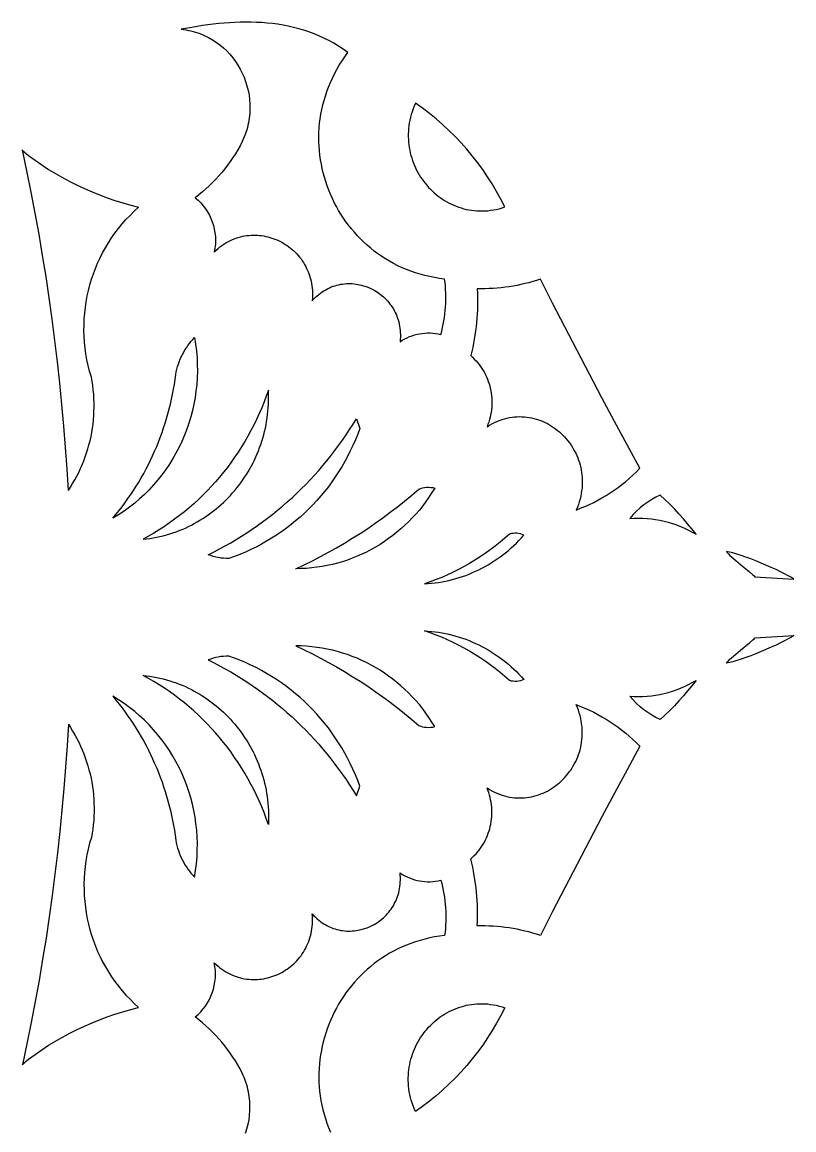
# Model space of a CAD drawing. Extents: x 3927 to 5087, y -513 to 1114.
# Drawn here: x 4728.4 to 4809.2, y 12.8 to 128.6 of the extents above; entities that cross this region are included whole.
import ezdxf

# ---------------------------------------------------------------- set-up
doc = ezdxf.new("R2010")
doc.units = 0
doc.layers.add('LAYER_1', color=18, linetype='CONTINUOUS')

msp = doc.modelspace()

# ---------------------------------------------------------------- linework, layer by layer
at = {"layer": 'LAYER_1'}
for points in [[(4772.25, 95.97), (4772.34, 96.32), (4772.43, 96.68), (4772.5, 97.03), (4772.57, 97.39), (4772.62, 97.75), (4772.67, 98.11), (4772.71, 98.48), (4772.74, 98.84), (4772.76, 99.2), (4772.77, 99.57), (4772.77, 99.93), (4772.77, 100.3), (4772.75, 100.66), (4772.73, 101.03), (4772.69, 101.39), (4772.65, 101.75), (4772.12, 101.82), (4771.6, 101.91), (4771.09, 102.01), (4770.58, 102.12), (4770.09, 102.26), (4769.6, 102.41), (4769.12, 102.57), (4768.66, 102.75), (4768.2, 102.95), (4767.75, 103.16), (4767.31, 103.38), (4766.89, 103.62), (4766.47, 103.86), (4766.06, 104.13), (4765.67, 104.4), (4765.28, 104.69), (4764.91, 104.99), (4764.54, 105.3), (4764.19, 105.62), (4763.85, 105.95), (4763.52, 106.29), (4763.2, 106.65), (4762.9, 107.01), (4762.6, 107.38), (4762.32, 107.76), (4762.05, 108.14), (4761.8, 108.54), (4761.55, 108.94), (4761.32, 109.35), (4761.1, 109.77), (4760.9, 110.19), (4760.71, 110.63), (4760.53, 111.06), (4760.36, 111.5), (4760.21, 111.95), (4760.07, 112.4), (4759.95, 112.86), (4759.84, 113.32), (4759.75, 113.78), (4759.67, 114.24), (4759.6, 114.71), (4759.55, 115.19), (4759.52, 115.66), (4759.5, 116.13), (4759.49, 116.61), (4759.5, 117.09), (4759.53, 117.57), (4759.57, 118.05), (4759.63, 118.52), (4759.7, 119), (4759.79, 119.48), (4759.9, 119.96), (4760.03, 120.43), (4760.17, 120.9), (4760.32, 121.37), (4760.5, 121.84), (4760.69, 122.3), (4760.9, 122.77), (4761.12, 123.22), (4761.37, 123.68), (4761.63, 124.12), (4761.91, 124.57), (4762.21, 125.01), (4762.53, 125.44), (4762.04, 125.79), (4761.54, 126.11), (4761.04, 126.41), (4760.53, 126.69), (4760.02, 126.95), (4759.5, 127.19), (4758.98, 127.41), (4758.45, 127.6), (4757.91, 127.78), (4757.38, 127.94), (4756.84, 128.08), (4756.29, 128.2), (4755.74, 128.31), (4755.19, 128.4), (4754.64, 128.47), (4754.08, 128.53), (4753.52, 128.57), (4752.96, 128.6), (4752.4, 128.62), (4751.83, 128.62), (4751.27, 128.61), (4750.7, 128.59), (4750.14, 128.56), (4749.57, 128.52), (4749.01, 128.47), (4748.44, 128.41), (4747.88, 128.34), (4747.32, 128.26), (4746.2, 128.08), (4745.08, 127.88), (4745.34, 127.85), (4745.59, 127.81), (4745.84, 127.76), (4746.09, 127.71), (4746.34, 127.65), (4746.57, 127.58), (4746.81, 127.5), (4747.04, 127.42), (4747.27, 127.33), (4747.5, 127.24), (4747.72, 127.13), (4747.93, 127.02), (4748.35, 126.79), (4748.75, 126.52), (4749.14, 126.24), (4749.5, 125.94), (4749.85, 125.61), (4750.17, 125.26), (4750.48, 124.9), (4750.76, 124.52), (4751.02, 124.13), (4751.26, 123.72), (4751.47, 123.29), (4751.66, 122.86), (4751.83, 122.41), (4751.97, 121.95), (4752.09, 121.49), (4752.18, 121.02), (4752.24, 120.54), (4752.27, 120.05), (4752.28, 119.56), (4752.26, 119.07), (4752.2, 118.58), (4752.17, 118.33), (4752.12, 118.09), (4752.07, 117.84), (4752.01, 117.59), (4751.94, 117.35), (4751.86, 117.1), (4751.78, 116.86), (4751.68, 116.62), (4751.58, 116.37), (4751.47, 116.13), (4751.25, 115.7), (4751.01, 115.28), (4750.76, 114.86), (4750.49, 114.46), (4750.22, 114.06), (4749.94, 113.67), (4749.64, 113.29), (4749.34, 112.91), (4749.02, 112.55), (4748.7, 112.19), (4748.36, 111.85), (4748.02, 111.51), (4747.67, 111.19), (4747.3, 110.87), (4746.93, 110.57), (4746.55, 110.27), (4746.85, 110.01), (4747.13, 109.73), (4747.39, 109.43), (4747.63, 109.12), (4747.84, 108.79), (4748.03, 108.45), (4748.2, 108.09), (4748.34, 107.73), (4748.46, 107.36), (4748.55, 106.98), (4748.62, 106.59), (4748.66, 106.2), (4748.67, 105.8), (4748.66, 105.4), (4748.62, 105), (4748.55, 104.6), (4748.75, 104.78), (4748.94, 104.96), (4749.14, 105.12), (4749.34, 105.27), (4749.55, 105.41), (4749.76, 105.54), (4749.97, 105.66), (4750.18, 105.77), (4750.4, 105.87), (4750.62, 105.96), (4750.83, 106.04), (4751.05, 106.11), (4751.28, 106.17), (4751.5, 106.23), (4751.72, 106.27), (4751.94, 106.3), (4752.17, 106.33), (4752.39, 106.35), (4752.62, 106.35), (4752.84, 106.35), (4753.06, 106.34), (4753.28, 106.33), (4753.5, 106.3), (4753.72, 106.27), (4753.94, 106.22), (4754.16, 106.17), (4754.37, 106.12), (4754.58, 106.05), (4754.79, 105.98), (4755, 105.9), (4755.2, 105.81), (4755.4, 105.71), (4755.6, 105.61), (4755.79, 105.5), (4755.98, 105.38), (4756.17, 105.26), (4756.35, 105.13), (4756.53, 104.99), (4756.7, 104.85), (4756.87, 104.7), (4757.03, 104.55), (4757.18, 104.38), (4757.33, 104.22), (4757.48, 104.04), (4757.62, 103.86), (4757.75, 103.68), (4757.88, 103.49), (4758, 103.29), (4758.11, 103.09), (4758.21, 102.88), (4758.31, 102.67), (4758.4, 102.45), (4758.48, 102.23), (4758.55, 102), (4758.62, 101.77), (4758.68, 101.54), (4758.72, 101.3), (4758.76, 101.05), (4758.79, 100.8), (4758.81, 100.55), (4758.82, 100.29), (4758.82, 100.03), (4758.81, 99.77), (4758.79, 99.5), (4758.96, 99.68), (4759.13, 99.85), (4759.3, 100), (4759.47, 100.15), (4759.65, 100.29), (4759.83, 100.42), (4760.02, 100.54), (4760.21, 100.65), (4760.4, 100.75), (4760.59, 100.84), (4760.78, 100.93), (4760.98, 101), (4761.18, 101.06), (4761.37, 101.12), (4761.57, 101.17), (4761.77, 101.21), (4761.97, 101.24), (4762.18, 101.26), (4762.38, 101.28), (4762.58, 101.29), (4762.78, 101.29), (4762.98, 101.28), (4763.18, 101.26), (4763.38, 101.24), (4763.58, 101.2), (4763.77, 101.16), (4764.16, 101.06), (4764.54, 100.94), (4764.91, 100.78), (4765.26, 100.6), (4765.61, 100.39), (4765.93, 100.15), (4766.24, 99.9), (4766.39, 99.76), (4766.54, 99.61), (4766.67, 99.47), (4766.81, 99.31), (4766.93, 99.15), (4767.05, 98.98), (4767.17, 98.81), (4767.28, 98.64), (4767.38, 98.46), (4767.48, 98.27), (4767.57, 98.08), (4767.65, 97.88), (4767.72, 97.68), (4767.79, 97.48), (4767.85, 97.27), (4767.9, 97.06), (4767.94, 96.84), (4767.97, 96.62), (4768, 96.39), (4768.01, 96.16), (4768.02, 95.93), (4768.02, 95.69), (4768.01, 95.45), (4767.98, 95.21), (4768.22, 95.36), (4768.47, 95.5), (4768.72, 95.62), (4768.98, 95.74), (4769.24, 95.83), (4769.5, 95.92), (4769.77, 95.99), (4770.04, 96.04), (4770.31, 96.08), (4770.59, 96.11), (4770.87, 96.12), (4771.15, 96.12), (4771.42, 96.11), (4771.7, 96.07), (4771.98, 96.03)], [(4778.95, 109.3), (4778.53, 110.11), (4778.09, 110.91), (4777.63, 111.7), (4777.14, 112.46), (4776.63, 113.21), (4776.09, 113.94), (4775.54, 114.65), (4774.96, 115.35), (4774.36, 116.02), (4773.74, 116.68), (4773.09, 117.31), (4772.43, 117.92), (4771.75, 118.51), (4771.05, 119.08), (4770.33, 119.62), (4769.59, 120.15), (4769.46, 119.85), (4769.35, 119.56), (4769.24, 119.26), (4769.15, 118.97), (4769.07, 118.67), (4769.01, 118.38), (4768.95, 118.08), (4768.91, 117.79), (4768.87, 117.5), (4768.85, 117.21), (4768.84, 116.92), (4768.84, 116.63), (4768.85, 116.35), (4768.87, 116.06), (4768.9, 115.78), (4768.94, 115.5), (4768.99, 115.23), (4769.05, 114.95), (4769.12, 114.68), (4769.2, 114.42), (4769.29, 114.15), (4769.38, 113.89), (4769.49, 113.64), (4769.6, 113.39), (4769.72, 113.14), (4769.85, 112.9), (4769.99, 112.66), (4770.13, 112.43), (4770.29, 112.2), (4770.45, 111.98), (4770.62, 111.77), (4770.79, 111.56), (4770.97, 111.35), (4771.16, 111.16), (4771.35, 110.97), (4771.55, 110.78), (4771.76, 110.61), (4771.97, 110.44), (4772.19, 110.28), (4772.41, 110.12), (4772.64, 109.98), (4772.88, 109.84), (4773.12, 109.71), (4773.36, 109.59), (4773.61, 109.48), (4773.86, 109.37), (4774.12, 109.28), (4774.38, 109.19), (4774.64, 109.12), (4774.91, 109.05), (4775.18, 109), (4775.46, 108.96), (4775.74, 108.92), (4776.02, 108.9), (4776.3, 108.88), (4776.59, 108.88), (4776.88, 108.89), (4777.17, 108.91), (4777.46, 108.95), (4777.75, 108.99), (4778.05, 109.05), (4778.35, 109.12), (4778.65, 109.2)], [(4786.41, 77.61), (4786.87, 77.79), (4787.33, 77.98), (4787.79, 78.19), (4788.24, 78.41), (4788.68, 78.64), (4789.11, 78.88), (4789.54, 79.14), (4789.97, 79.41), (4790.38, 79.69), (4790.79, 79.98), (4791.19, 80.28), (4791.59, 80.6), (4791.97, 80.92), (4792.35, 81.26), (4792.72, 81.61), (4793.08, 81.97), (4791.74, 84.42), (4790.42, 86.88), (4789.1, 89.34), (4787.79, 91.81), (4786.5, 94.29), (4785.21, 96.77), (4783.93, 99.25), (4782.66, 101.74), (4782.26, 101.61), (4781.86, 101.5), (4781.45, 101.38), (4781.04, 101.28), (4780.63, 101.19), (4780.22, 101.1), (4779.81, 101.03), (4779.4, 100.96), (4778.98, 100.9), (4778.57, 100.85), (4778.15, 100.81), (4777.73, 100.78), (4777.32, 100.76), (4776.9, 100.74), (4776.48, 100.74), (4776.06, 100.74), (4776.08, 100.3), (4776.09, 99.86), (4776.09, 99.42), (4776.09, 98.98), (4776.08, 98.54), (4776.05, 98.1), (4776.02, 97.66), (4775.99, 97.22), (4775.94, 96.78), (4775.88, 96.34), (4775.82, 95.9), (4775.75, 95.47), (4775.67, 95.04), (4775.58, 94.6), (4775.48, 94.17), (4775.38, 93.75), (4775.57, 93.58), (4775.75, 93.4), (4775.93, 93.21), (4776.1, 93.02), (4776.26, 92.82), (4776.41, 92.62), (4776.55, 92.41), (4776.68, 92.2), (4776.81, 91.98), (4776.92, 91.75), (4777.03, 91.53), (4777.13, 91.29), (4777.21, 91.06), (4777.29, 90.82), (4777.36, 90.58), (4777.42, 90.34), (4777.48, 90.09), (4777.52, 89.84), (4777.55, 89.59), (4777.57, 89.34), (4777.59, 89.09), (4777.59, 88.83), (4777.59, 88.58), (4777.57, 88.32), (4777.54, 88.07), (4777.51, 87.82), (4777.46, 87.56), (4777.41, 87.31), (4777.34, 87.06), (4777.26, 86.81), (4777.18, 86.57), (4777.08, 86.32), (4777.34, 86.48), (4777.6, 86.63), (4777.86, 86.76), (4778.12, 86.88), (4778.38, 86.98), (4778.65, 87.08), (4778.91, 87.16), (4779.17, 87.22), (4779.44, 87.28), (4779.7, 87.32), (4779.96, 87.35), (4780.22, 87.37), (4780.48, 87.38), (4780.74, 87.37), (4780.99, 87.36), (4781.25, 87.33), (4781.5, 87.29), (4781.75, 87.25), (4781.99, 87.19), (4782.24, 87.12), (4782.48, 87.04), (4782.71, 86.96), (4782.94, 86.86), (4783.17, 86.75), (4783.4, 86.64), (4783.62, 86.52), (4783.83, 86.39), (4784.05, 86.25), (4784.25, 86.1), (4784.45, 85.94), (4784.65, 85.78), (4784.84, 85.61), (4785.02, 85.43), (4785.2, 85.25), (4785.37, 85.06), (4785.53, 84.86), (4785.69, 84.66), (4785.84, 84.45), (4785.98, 84.23), (4786.11, 84.01), (4786.24, 83.78), (4786.36, 83.55), (4786.47, 83.32), (4786.57, 83.08), (4786.66, 82.83), (4786.74, 82.58), (4786.82, 82.33), (4786.88, 82.07), (4786.93, 81.81), (4786.98, 81.54), (4787.01, 81.28), (4787.03, 81), (4787.05, 80.73), (4787.05, 80.46), (4787.04, 80.18), (4787.02, 79.9), (4786.98, 79.62), (4786.94, 79.33), (4786.88, 79.05), (4786.81, 78.76), (4786.73, 78.47), (4786.64, 78.19), (4786.53, 77.9)], [(4737.93, 76.75), (4738.26, 77.15), (4738.59, 77.55), (4738.91, 77.96), (4739.22, 78.38), (4739.52, 78.8), (4739.82, 79.23), (4740.1, 79.66), (4740.38, 80.1), (4740.65, 80.54), (4740.91, 80.99), (4741.17, 81.44), (4741.41, 81.9), (4741.65, 82.36), (4741.88, 82.82), (4742.1, 83.29), (4742.31, 83.76), (4742.52, 84.24), (4742.71, 84.72), (4742.9, 85.21), (4743.08, 85.7), (4743.25, 86.19), (4743.41, 86.68), (4743.56, 87.18), (4743.7, 87.68), (4743.84, 88.19), (4743.96, 88.69), (4744.08, 89.2), (4744.18, 89.72), (4744.28, 90.23), (4744.37, 90.75), (4744.45, 91.27), (4744.52, 91.79), (4744.57, 92.06), (4744.64, 92.33), (4744.71, 92.6), (4744.79, 92.86), (4744.89, 93.12), (4744.99, 93.37), (4745.1, 93.62), (4745.22, 93.87), (4745.35, 94.11), (4745.48, 94.35), (4745.63, 94.58), (4745.78, 94.81), (4745.94, 95.03), (4746.11, 95.24), (4746.29, 95.45), (4746.48, 95.65), (4746.59, 94.94), (4746.68, 94.24), (4746.74, 93.53), (4746.77, 92.83), (4746.78, 92.13), (4746.76, 91.43), (4746.71, 90.74), (4746.63, 90.05), (4746.54, 89.37), (4746.41, 88.69), (4746.26, 88.02), (4746.09, 87.36), (4745.89, 86.7), (4745.67, 86.05), (4745.42, 85.42), (4745.15, 84.79), (4744.86, 84.18), (4744.54, 83.57), (4744.21, 82.98), (4743.85, 82.4), (4743.47, 81.84), (4743.06, 81.29), (4742.64, 80.75), (4742.2, 80.24), (4741.73, 79.73), (4741.25, 79.25), (4740.74, 78.78), (4740.22, 78.34), (4739.67, 77.91), (4739.11, 77.5), (4738.53, 77.11)], [(4741.09, 74.55), (4741.45, 74.59), (4741.81, 74.64), (4742.16, 74.7), (4742.51, 74.77), (4742.86, 74.84), (4743.21, 74.92), (4743.55, 75.02), (4743.89, 75.12), (4744.22, 75.22), (4744.55, 75.34), (4744.88, 75.46), (4745.2, 75.59), (4745.52, 75.73), (4745.84, 75.88), (4746.15, 76.03), (4746.45, 76.19), (4746.76, 76.36), (4747.05, 76.54), (4747.35, 76.72), (4747.64, 76.91), (4747.92, 77.1), (4748.2, 77.3), (4748.47, 77.51), (4748.74, 77.72), (4749, 77.95), (4749.26, 78.17), (4749.51, 78.4), (4749.76, 78.64), (4750, 78.89), (4750.24, 79.14), (4750.47, 79.39), (4750.69, 79.65), (4750.91, 79.92), (4751.12, 80.19), (4751.33, 80.47), (4751.53, 80.75), (4751.72, 81.03), (4751.91, 81.32), (4752.09, 81.62), (4752.27, 81.92), (4752.43, 82.22), (4752.6, 82.53), (4752.75, 82.84), (4752.9, 83.16), (4753.04, 83.48), (4753.17, 83.8), (4753.29, 84.13), (4753.41, 84.46), (4753.52, 84.8), (4753.62, 85.14), (4753.72, 85.48), (4753.81, 85.82), (4753.89, 86.17), (4753.96, 86.52), (4754.02, 86.87), (4754.08, 87.23), (4754.12, 87.59), (4754.16, 87.95), (4754.19, 88.31), (4754.21, 88.67), (4754.23, 89.04), (4754.23, 89.41), (4754.23, 89.78), (4754.21, 90.15), (4753.99, 89.53), (4753.76, 88.91), (4753.51, 88.29), (4753.25, 87.69), (4752.97, 87.09), (4752.68, 86.5), (4752.38, 85.91), (4752.07, 85.34), (4751.74, 84.77), (4751.4, 84.21), (4751.05, 83.67), (4750.68, 83.13), (4750.31, 82.6), (4749.92, 82.07), (4749.52, 81.56), (4749.11, 81.06), (4748.68, 80.57), (4748.25, 80.09), (4747.8, 79.62), (4747.35, 79.16), (4746.88, 78.71), (4746.4, 78.27), (4745.91, 77.84), (4745.42, 77.43), (4744.91, 77.03), (4744.39, 76.64), (4743.86, 76.26), (4743.33, 75.89), (4742.78, 75.54), (4742.22, 75.19), (4741.66, 74.87)], [(4750.06, 72.53), (4749.78, 72.54), (4749.51, 72.56), (4749.24, 72.59), (4748.97, 72.64), (4748.7, 72.69), (4748.44, 72.76), (4748.18, 72.84), (4747.92, 72.93), (4748.52, 73.23), (4749.11, 73.54), (4749.69, 73.86), (4750.27, 74.18), (4750.84, 74.52), (4751.41, 74.87), (4751.97, 75.23), (4752.52, 75.6), (4753.06, 75.98), (4753.6, 76.37), (4754.13, 76.76), (4754.66, 77.17), (4755.17, 77.59), (4755.68, 78.01), (4756.18, 78.45), (4756.68, 78.9), (4757.16, 79.35), (4757.64, 79.81), (4758.11, 80.28), (4758.57, 80.76), (4759.03, 81.25), (4759.47, 81.75), (4759.91, 82.25), (4760.33, 82.77), (4760.75, 83.29), (4761.16, 83.82), (4761.56, 84.36), (4761.96, 84.9), (4762.34, 85.46), (4762.71, 86.02), (4763.08, 86.58), (4763.43, 87.16), (4763.78, 86.13), (4763.55, 85.53), (4763.31, 84.94), (4763.06, 84.36), (4762.78, 83.79), (4762.5, 83.22), (4762.2, 82.67), (4761.88, 82.12), (4761.55, 81.59), (4761.21, 81.07), (4760.85, 80.55), (4760.48, 80.05), (4760.09, 79.56), (4759.7, 79.08), (4759.29, 78.62), (4758.86, 78.16), (4758.43, 77.72), (4757.98, 77.29), (4757.53, 76.87), (4757.06, 76.47), (4756.58, 76.08), (4756.09, 75.7), (4755.59, 75.34), (4755.07, 74.99), (4754.55, 74.66), (4754.02, 74.34), (4753.48, 74.03), (4752.93, 73.74), (4752.37, 73.47), (4751.81, 73.21), (4751.23, 72.97), (4750.65, 72.74)], [(4757.08, 71.47), (4757.95, 71.87), (4758.81, 72.3), (4759.66, 72.74), (4760.51, 73.19), (4761.34, 73.66), (4762.17, 74.15), (4762.99, 74.65), (4763.8, 75.16), (4764.6, 75.69), (4765.39, 76.24), (4766.17, 76.79), (4766.94, 77.37), (4767.71, 77.95), (4768.46, 78.55), (4769.2, 79.17), (4769.94, 79.8), (4770.14, 79.87), (4770.34, 79.92), (4770.55, 79.96), (4770.76, 79.99), (4770.97, 79.99), (4771.19, 79.98), (4771.4, 79.96), (4771.61, 79.91), (4771.31, 79.43), (4771, 78.96), (4770.68, 78.5), (4770.35, 78.05), (4770, 77.61), (4769.64, 77.19), (4769.26, 76.78), (4768.88, 76.39), (4768.48, 76.01), (4768.08, 75.64), (4767.66, 75.29), (4767.23, 74.95), (4766.79, 74.62), (4766.34, 74.31), (4765.89, 74.01), (4765.42, 73.73), (4764.95, 73.47), (4764.47, 73.22), (4763.98, 72.98), (4763.48, 72.77), (4762.98, 72.56), (4762.47, 72.38), (4761.95, 72.21), (4761.43, 72.06), (4760.9, 71.92), (4760.37, 71.8), (4759.83, 71.7), (4759.29, 71.62), (4758.74, 71.55), (4758.19, 71.51), (4757.64, 71.48)], [(4798.95, 75.08), (4798.52, 75.63), (4798.07, 76.17), (4797.62, 76.7), (4797.15, 77.21), (4796.68, 77.72), (4796.19, 78.22), (4795.7, 78.7), (4795.19, 79.17), (4794.75, 78.96), (4794.31, 78.71), (4793.89, 78.44), (4793.49, 78.15), (4793.1, 77.83), (4792.73, 77.49), (4792.37, 77.13), (4792.03, 76.74), (4792.48, 76.77), (4792.93, 76.77), (4793.38, 76.76), (4793.83, 76.74), (4794.28, 76.69), (4794.72, 76.63), (4795.16, 76.55), (4795.6, 76.46), (4796.04, 76.34), (4796.47, 76.21), (4796.9, 76.06), (4797.32, 75.9), (4797.73, 75.72), (4798.15, 75.52), (4798.55, 75.31)], [(4770.53, 69.89), (4770.9, 69.91), (4771.27, 69.95), (4771.64, 69.99), (4772.01, 70.04), (4772.38, 70.1), (4772.74, 70.17), (4773.1, 70.25), (4773.46, 70.34), (4773.82, 70.44), (4774.17, 70.55), (4774.52, 70.66), (4774.87, 70.78), (4775.21, 70.92), (4775.55, 71.06), (4775.89, 71.21), (4776.23, 71.37), (4776.55, 71.53), (4776.88, 71.71), (4777.2, 71.89), (4777.52, 72.08), (4777.83, 72.28), (4778.14, 72.49), (4778.44, 72.7), (4778.74, 72.92), (4779.03, 73.15), (4779.32, 73.39), (4779.6, 73.64), (4779.88, 73.89), (4780.15, 74.15), (4780.42, 74.42), (4780.68, 74.7), (4780.93, 74.98), (4780.75, 75.05), (4780.57, 75.11), (4780.39, 75.15), (4780.2, 75.18), (4780.01, 75.18), (4779.82, 75.17), (4779.63, 75.15), (4779.44, 75.1), (4778.95, 74.67), (4778.45, 74.25), (4777.94, 73.84), (4777.42, 73.45), (4776.89, 73.07), (4776.35, 72.71), (4775.8, 72.36), (4775.25, 72.02), (4774.68, 71.7), (4774.11, 71.4), (4773.53, 71.11), (4772.95, 70.83), (4772.35, 70.57), (4771.75, 70.33), (4771.14, 70.1)], [(4809.18, 70.39), (4808.93, 70.55), (4808.6, 70.74), (4808.22, 70.94), (4807.79, 71.15), (4807.32, 71.38), (4806.81, 71.61), (4805.75, 72.06), (4805.21, 72.28), (4804.68, 72.49), (4804.16, 72.69), (4803.67, 72.86), (4803.21, 73.01), (4802.8, 73.13), (4802.44, 73.22), (4802.14, 73.28), (4802.22, 73.17), (4802.34, 73.03), (4802.49, 72.87), (4802.67, 72.7), (4803.11, 72.33), (4803.59, 71.93), (4804.53, 71.16), (4804.89, 70.85), (4805.02, 70.72), (4805.11, 70.62)], [(4770.53, 64.98), (4770.9, 64.96), (4771.27, 64.92), (4771.64, 64.88), (4772.01, 64.83), (4772.38, 64.77), (4772.74, 64.7), (4773.1, 64.62), (4773.46, 64.53), (4773.82, 64.43), (4774.17, 64.33), (4774.52, 64.21), (4774.87, 64.09), (4775.21, 63.95), (4775.55, 63.81), (4775.89, 63.66), (4776.23, 63.51), (4776.55, 63.34), (4776.88, 63.16), (4777.2, 62.98), (4777.52, 62.79), (4777.83, 62.59), (4778.14, 62.38), (4778.44, 62.17), (4778.74, 61.95), (4779.03, 61.72), (4779.32, 61.48), (4779.6, 61.23), (4779.88, 60.98), (4780.15, 60.72), (4780.42, 60.45), (4780.68, 60.18), (4780.93, 59.89), (4780.75, 59.82), (4780.57, 59.76), (4780.39, 59.72), (4780.2, 59.69), (4780.01, 59.69), (4779.82, 59.7), (4779.63, 59.72), (4779.44, 59.77), (4778.95, 60.2), (4778.45, 60.62), (4777.94, 61.03), (4777.42, 61.42), (4776.89, 61.8), (4776.35, 62.16), (4775.8, 62.51), (4775.25, 62.85), (4774.68, 63.17), (4774.11, 63.47), (4773.53, 63.76), (4772.95, 64.04), (4772.35, 64.3), (4771.75, 64.54), (4771.14, 64.77)], [(4809.18, 64.48), (4808.93, 64.32), (4808.6, 64.13), (4808.22, 63.93), (4807.79, 63.72), (4807.32, 63.49), (4806.81, 63.26), (4805.75, 62.81), (4805.21, 62.59), (4804.68, 62.38), (4804.16, 62.19), (4803.67, 62.01), (4803.21, 61.86), (4802.8, 61.74), (4802.44, 61.65), (4802.14, 61.59), (4802.22, 61.71), (4802.34, 61.84), (4802.49, 62), (4802.67, 62.17), (4803.11, 62.55), (4803.59, 62.95), (4804.53, 63.71), (4804.89, 64.02), (4805.02, 64.15), (4805.11, 64.25)], [(4757.08, 63.41), (4757.95, 63), (4758.81, 62.57), (4759.66, 62.13), (4760.51, 61.68), (4761.34, 61.21), (4762.17, 60.72), (4762.99, 60.22), (4763.8, 59.71), (4764.6, 59.18), (4765.39, 58.64), (4766.17, 58.08), (4766.94, 57.51), (4767.71, 56.92), (4768.46, 56.32), (4769.2, 55.7), (4769.94, 55.07), (4770.14, 55), (4770.34, 54.95), (4770.55, 54.91), (4770.76, 54.89), (4770.97, 54.88), (4771.19, 54.89), (4771.4, 54.92), (4771.61, 54.96), (4771.31, 55.44), (4771, 55.92), (4770.68, 56.38), (4770.35, 56.82), (4770, 57.26), (4769.64, 57.68), (4769.26, 58.09), (4768.88, 58.48), (4768.48, 58.86), (4768.08, 59.23), (4767.66, 59.59), (4767.23, 59.93), (4766.79, 60.25), (4766.34, 60.56), (4765.89, 60.86), (4765.42, 61.14), (4764.95, 61.4), (4764.47, 61.65), (4763.98, 61.89), (4763.48, 62.11), (4762.98, 62.31), (4762.47, 62.49), (4761.95, 62.66), (4761.43, 62.81), (4760.9, 62.95), (4760.37, 63.07), (4759.83, 63.17), (4759.29, 63.25), (4758.74, 63.32), (4758.19, 63.37), (4757.64, 63.4)], [(4750.06, 62.34), (4749.78, 62.33), (4749.51, 62.31), (4749.24, 62.28), (4748.97, 62.24), (4748.7, 62.18), (4748.44, 62.11), (4748.18, 62.03), (4747.92, 61.94), (4748.52, 61.64), (4749.11, 61.33), (4749.69, 61.02), (4750.27, 60.69), (4750.84, 60.35), (4751.41, 60), (4751.97, 59.64), (4752.52, 59.27), (4753.06, 58.89), (4753.6, 58.51), (4754.13, 58.11), (4754.66, 57.7), (4755.17, 57.28), (4755.68, 56.86), (4756.18, 56.42), (4756.68, 55.98), (4757.16, 55.52), (4757.64, 55.06), (4758.11, 54.59), (4758.57, 54.11), (4759.03, 53.62), (4759.47, 53.12), (4759.91, 52.62), (4760.33, 52.1), (4760.75, 51.58), (4761.16, 51.05), (4761.56, 50.51), (4761.96, 49.97), (4762.34, 49.42), (4762.71, 48.86), (4763.08, 48.29), (4763.43, 47.71), (4763.78, 48.74), (4763.55, 49.34), (4763.31, 49.93), (4763.06, 50.51), (4762.78, 51.09), (4762.5, 51.65), (4762.2, 52.2), (4761.88, 52.75), (4761.55, 53.28), (4761.21, 53.8), (4760.85, 54.32), (4760.48, 54.82), (4760.09, 55.31), (4759.7, 55.79), (4759.29, 56.25), (4758.86, 56.71), (4758.43, 57.15), (4757.98, 57.58), (4757.53, 58), (4757.06, 58.4), (4756.58, 58.79), (4756.09, 59.17), (4755.59, 59.53), (4755.07, 59.88), (4754.55, 60.21), (4754.02, 60.53), (4753.48, 60.84), (4752.93, 61.13), (4752.37, 61.4), (4751.81, 61.66), (4751.23, 61.9), (4750.65, 62.13)], [(4741.09, 60.32), (4741.45, 60.28), (4741.81, 60.23), (4742.16, 60.17), (4742.51, 60.11), (4742.86, 60.03), (4743.21, 59.95), (4743.55, 59.86), (4743.89, 59.76), (4744.22, 59.65), (4744.55, 59.53), (4744.88, 59.41), (4745.2, 59.28), (4745.52, 59.14), (4745.84, 58.99), (4746.15, 58.84), (4746.45, 58.68), (4746.76, 58.51), (4747.05, 58.34), (4747.35, 58.15), (4747.64, 57.97), (4747.92, 57.77), (4748.2, 57.57), (4748.47, 57.36), (4748.74, 57.15), (4749, 56.93), (4749.26, 56.7), (4749.51, 56.47), (4749.76, 56.23), (4750, 55.98), (4750.24, 55.73), (4750.47, 55.48), (4750.69, 55.22), (4750.91, 54.95), (4751.12, 54.68), (4751.33, 54.41), (4751.53, 54.12), (4751.72, 53.84), (4751.91, 53.55), (4752.09, 53.25), (4752.27, 52.95), (4752.43, 52.65), (4752.6, 52.34), (4752.75, 52.03), (4752.9, 51.71), (4753.04, 51.39), (4753.17, 51.07), (4753.29, 50.74), (4753.41, 50.41), (4753.52, 50.07), (4753.62, 49.74), (4753.72, 49.39), (4753.81, 49.05), (4753.89, 48.7), (4753.96, 48.35), (4754.02, 48), (4754.08, 47.64), (4754.12, 47.29), (4754.16, 46.92), (4754.19, 46.56), (4754.21, 46.2), (4754.23, 45.83), (4754.23, 45.46), (4754.23, 45.09), (4754.21, 44.72), (4753.99, 45.35), (4753.76, 45.97), (4753.51, 46.58), (4753.25, 47.19), (4752.97, 47.78), (4752.68, 48.38), (4752.38, 48.96), (4752.07, 49.53), (4751.74, 50.1), (4751.4, 50.66), (4751.05, 51.21), (4750.68, 51.75), (4750.31, 52.28), (4749.92, 52.8), (4749.52, 53.31), (4749.11, 53.81), (4748.68, 54.3), (4748.25, 54.78), (4747.8, 55.25), (4747.35, 55.71), (4746.88, 56.16), (4746.4, 56.6), (4745.91, 57.03), (4745.42, 57.44), (4744.91, 57.84), (4744.39, 58.24), (4743.86, 58.62), (4743.33, 58.98), (4742.78, 59.34), (4742.22, 59.68), (4741.66, 60.01)], [(4798.95, 59.79), (4798.52, 59.24), (4798.07, 58.7), (4797.62, 58.18), (4797.15, 57.66), (4796.68, 57.15), (4796.19, 56.66), (4795.7, 56.17), (4795.19, 55.7), (4794.75, 55.92), (4794.31, 56.16), (4793.89, 56.43), (4793.49, 56.72), (4793.1, 57.04), (4792.73, 57.38), (4792.37, 57.75), (4792.03, 58.13), (4792.48, 58.11), (4792.93, 58.1), (4793.38, 58.11), (4793.83, 58.13), (4794.28, 58.18), (4794.72, 58.24), (4795.16, 58.32), (4795.6, 58.42), (4796.04, 58.53), (4796.47, 58.66), (4796.9, 58.81), (4797.32, 58.97), (4797.73, 59.15), (4798.15, 59.35), (4798.55, 59.56)], [(4737.93, 58.13), (4738.26, 57.73), (4738.59, 57.32), (4738.91, 56.91), (4739.22, 56.49), (4739.52, 56.07), (4739.82, 55.64), (4740.1, 55.21), (4740.38, 54.77), (4740.65, 54.33), (4740.91, 53.88), (4741.17, 53.43), (4741.41, 52.98), (4741.65, 52.51), (4741.88, 52.05), (4742.1, 51.58), (4742.31, 51.11), (4742.52, 50.63), (4742.71, 50.15), (4742.9, 49.66), (4743.08, 49.18), (4743.25, 48.68), (4743.41, 48.19), (4743.56, 47.69), (4743.7, 47.19), (4743.84, 46.68), (4743.96, 46.18), (4744.08, 45.67), (4744.18, 45.16), (4744.28, 44.64), (4744.37, 44.12), (4744.45, 43.6), (4744.52, 43.08), (4744.57, 42.81), (4744.64, 42.54), (4744.71, 42.27), (4744.79, 42.01), (4744.89, 41.75), (4744.99, 41.5), (4745.1, 41.25), (4745.22, 41), (4745.35, 40.76), (4745.48, 40.52), (4745.63, 40.29), (4745.78, 40.07), (4745.94, 39.85), (4746.11, 39.63), (4746.29, 39.42), (4746.48, 39.22), (4746.59, 39.93), (4746.68, 40.63), (4746.74, 41.34), (4746.77, 42.04), (4746.78, 42.74), (4746.76, 43.44), (4746.71, 44.13), (4746.63, 44.82), (4746.54, 45.5), (4746.41, 46.18), (4746.26, 46.85), (4746.09, 47.52), (4745.89, 48.17), (4745.67, 48.82), (4745.42, 49.45), (4745.15, 50.08), (4744.86, 50.7), (4744.54, 51.3), (4744.21, 51.89), (4743.85, 52.47), (4743.47, 53.03), (4743.06, 53.58), (4742.64, 54.12), (4742.2, 54.64), (4741.73, 55.14), (4741.25, 55.62), (4740.74, 56.09), (4740.22, 56.54), (4739.67, 56.96), (4739.11, 57.37), (4738.53, 57.76)], [(4786.41, 57.26), (4786.87, 57.08), (4787.33, 56.89), (4787.79, 56.68), (4788.24, 56.46), (4788.68, 56.23), (4789.11, 55.99), (4789.54, 55.73), (4789.97, 55.47), (4790.38, 55.19), (4790.79, 54.89), (4791.19, 54.59), (4791.59, 54.28), (4791.97, 53.95), (4792.35, 53.61), (4792.72, 53.26), (4793.08, 52.91), (4791.74, 50.45), (4790.42, 47.99), (4789.1, 45.53), (4787.79, 43.06), (4786.5, 40.59), (4785.21, 38.11), (4783.93, 35.62), (4782.66, 33.13), (4782.26, 33.26), (4781.86, 33.38), (4781.45, 33.49), (4781.04, 33.59), (4780.63, 33.68), (4780.22, 33.77), (4779.81, 33.84), (4779.4, 33.91), (4778.98, 33.97), (4778.57, 34.02), (4778.15, 34.06), (4777.73, 34.09), (4777.32, 34.11), (4776.9, 34.13), (4776.48, 34.13), (4776.06, 34.13), (4776.08, 34.57), (4776.09, 35.01), (4776.09, 35.45), (4776.09, 35.89), (4776.08, 36.34), (4776.05, 36.78), (4776.02, 37.22), (4775.99, 37.66), (4775.94, 38.09), (4775.88, 38.53), (4775.82, 38.97), (4775.75, 39.4), (4775.67, 39.84), (4775.58, 40.27), (4775.48, 40.7), (4775.38, 41.13), (4775.57, 41.3), (4775.75, 41.48), (4775.93, 41.66), (4776.1, 41.85), (4776.26, 42.05), (4776.41, 42.25), (4776.55, 42.46), (4776.68, 42.68), (4776.81, 42.89), (4776.92, 43.12), (4777.03, 43.35), (4777.13, 43.58), (4777.21, 43.81), (4777.29, 44.05), (4777.36, 44.29), (4777.42, 44.54), (4777.48, 44.78), (4777.52, 45.03), (4777.55, 45.28), (4777.57, 45.53), (4777.59, 45.79), (4777.59, 46.04), (4777.59, 46.29), (4777.57, 46.55), (4777.54, 46.8), (4777.51, 47.06), (4777.46, 47.31), (4777.41, 47.56), (4777.34, 47.81), (4777.26, 48.06), (4777.18, 48.31), (4777.08, 48.55), (4777.34, 48.39), (4777.6, 48.24), (4777.86, 48.11), (4778.12, 47.99), (4778.38, 47.89), (4778.65, 47.79), (4778.91, 47.72), (4779.17, 47.65), (4779.44, 47.59), (4779.7, 47.55), (4779.96, 47.52), (4780.22, 47.5), (4780.48, 47.5), (4780.74, 47.5), (4780.99, 47.52), (4781.25, 47.54), (4781.5, 47.58), (4781.75, 47.63), (4781.99, 47.68), (4782.24, 47.75), (4782.48, 47.83), (4782.71, 47.92), (4782.94, 48.01), (4783.17, 48.12), (4783.4, 48.23), (4783.62, 48.35), (4783.83, 48.49), (4784.05, 48.63), (4784.25, 48.77), (4784.45, 48.93), (4784.65, 49.09), (4784.84, 49.26), (4785.02, 49.44), (4785.2, 49.62), (4785.37, 49.81), (4785.53, 50.01), (4785.69, 50.22), (4785.84, 50.42), (4785.98, 50.64), (4786.11, 50.86), (4786.24, 51.09), (4786.36, 51.32), (4786.47, 51.56), (4786.57, 51.8), (4786.66, 52.04), (4786.74, 52.29), (4786.82, 52.55), (4786.88, 52.8), (4786.93, 53.06), (4786.98, 53.33), (4787.01, 53.6), (4787.03, 53.87), (4787.05, 54.14), (4787.05, 54.42), (4787.04, 54.69), (4787.02, 54.97), (4786.98, 55.26), (4786.94, 55.54), (4786.88, 55.82), (4786.81, 56.11), (4786.73, 56.4), (4786.64, 56.68), (4786.53, 56.97)], [(4778.95, 25.57), (4778.53, 24.76), (4778.09, 23.96), (4777.63, 23.18), (4777.14, 22.41), (4776.63, 21.66), (4776.09, 20.93), (4775.54, 20.22), (4774.96, 19.52), (4774.36, 18.85), (4773.74, 18.2), (4773.09, 17.56), (4772.43, 16.95), (4771.75, 16.36), (4771.05, 15.79), (4770.33, 15.25), (4769.59, 14.73), (4769.46, 15.02), (4769.35, 15.32), (4769.24, 15.61), (4769.15, 15.9), (4769.07, 16.2), (4769.01, 16.49), (4768.95, 16.79), (4768.91, 17.08), (4768.87, 17.37), (4768.85, 17.66), (4768.84, 17.95), (4768.84, 18.24), (4768.85, 18.53), (4768.87, 18.81), (4768.9, 19.09), (4768.94, 19.37), (4768.99, 19.65), (4769.05, 19.92), (4769.12, 20.19), (4769.2, 20.46), (4769.29, 20.72), (4769.38, 20.98), (4769.49, 21.23), (4769.6, 21.49), (4769.72, 21.73), (4769.85, 21.97), (4769.99, 22.21), (4770.13, 22.44), (4770.29, 22.67), (4770.45, 22.89), (4770.62, 23.11), (4770.79, 23.31), (4770.97, 23.52), (4771.16, 23.71), (4771.35, 23.9), (4771.55, 24.09), (4771.76, 24.26), (4771.97, 24.43), (4772.19, 24.6), (4772.41, 24.75), (4772.64, 24.89), (4772.88, 25.03), (4773.12, 25.16), (4773.36, 25.28), (4773.61, 25.4), (4773.86, 25.5), (4774.12, 25.59), (4774.38, 25.68), (4774.64, 25.75), (4774.91, 25.82), (4775.18, 25.87), (4775.46, 25.92), (4775.74, 25.95), (4776.02, 25.97), (4776.3, 25.99), (4776.59, 25.99), (4776.88, 25.98), (4777.17, 25.96), (4777.46, 25.92), (4777.75, 25.88), (4778.05, 25.82), (4778.35, 25.75), (4778.65, 25.67)]]:
    msp.add_lwpolyline(points, close=True, dxfattribs=at)
for points in [[(4728.45, 115.22), (4729.12, 114.69), (4729.8, 114.18), (4730.5, 113.7), (4731.22, 113.23), (4731.94, 112.79), (4732.68, 112.37), (4733.44, 111.97), (4734.2, 111.59), (4734.97, 111.23), (4735.76, 110.89), (4736.55, 110.57), (4737.35, 110.27), (4738.16, 109.99), (4738.98, 109.73), (4739.8, 109.49), (4740.63, 109.27)], [(4733.28, 79.66), (4733.15, 81.91), (4732.99, 84.15), (4732.81, 86.39), (4732.61, 88.63), (4732.39, 90.87), (4732.15, 93.11), (4731.88, 95.34), (4731.59, 97.57), (4731.28, 99.79), (4730.95, 102.01), (4730.59, 104.23), (4730.21, 106.45), (4729.82, 108.66), (4729.39, 110.86), (4728.95, 113.07), (4728.49, 115.27)], [(4733.28, 79.66), (4733.5, 80), (4733.73, 80.37), (4733.95, 80.76), (4734.16, 81.14), (4734.36, 81.54), (4734.55, 81.94), (4734.73, 82.34), (4734.9, 82.75), (4735.05, 83.16), (4735.19, 83.58), (4735.32, 84), (4735.44, 84.43), (4735.55, 84.86), (4735.65, 85.29), (4735.73, 85.72), (4735.8, 86.16), (4735.86, 86.6), (4735.91, 87.04), (4735.94, 87.48), (4735.96, 87.93), (4735.97, 88.38), (4735.97, 88.82), (4735.96, 89.27), (4735.93, 89.72), (4735.89, 90.17), (4735.83, 90.62), (4735.77, 91.07), (4735.69, 91.51), (4735.51, 92.12), (4735.36, 92.72), (4735.23, 93.33), (4735.12, 93.94), (4735.04, 94.55), (4734.97, 95.16), (4734.93, 95.77), (4734.91, 96.38), (4734.92, 96.98), (4734.94, 97.59), (4734.99, 98.2), (4735.06, 98.8), (4735.14, 99.39), (4735.25, 99.99), (4735.38, 100.58), (4735.54, 101.16), (4735.71, 101.74), (4735.9, 102.31), (4736.11, 102.87), (4736.34, 103.43), (4736.6, 103.97), (4736.87, 104.51), (4737.16, 105.04), (4737.47, 105.56), (4737.8, 106.07), (4738.15, 106.56), (4738.51, 107.05), (4738.9, 107.52), (4739.31, 107.98), (4739.73, 108.42), (4740.17, 108.85), (4740.63, 109.27)], [(4733.28, 55.21), (4733.15, 52.96), (4732.99, 50.72), (4732.81, 48.48), (4732.61, 46.24), (4732.39, 44), (4732.15, 41.77), (4731.88, 39.53), (4731.59, 37.31), (4731.28, 35.08), (4730.95, 32.86), (4730.59, 30.64), (4730.21, 28.42), (4729.82, 26.21), (4729.39, 24.01), (4728.95, 21.8), (4728.49, 19.61)], [(4733.28, 55.21), (4733.5, 54.87), (4733.73, 54.5), (4733.95, 54.12), (4734.16, 53.73), (4734.36, 53.33), (4734.55, 52.93), (4734.73, 52.53), (4734.9, 52.12), (4735.05, 51.71), (4735.19, 51.29), (4735.32, 50.87), (4735.44, 50.44), (4735.55, 50.02), (4735.65, 49.58), (4735.73, 49.15), (4735.8, 48.71), (4735.86, 48.27), (4735.91, 47.83), (4735.94, 47.39), (4735.96, 46.94), (4735.97, 46.5), (4735.97, 46.05), (4735.96, 45.6), (4735.93, 45.15), (4735.89, 44.7), (4735.83, 44.25), (4735.77, 43.81), (4735.69, 43.36), (4735.51, 42.76), (4735.36, 42.15), (4735.23, 41.54), (4735.12, 40.94), (4735.04, 40.33), (4734.97, 39.72), (4734.93, 39.11), (4734.91, 38.5), (4734.92, 37.89), (4734.94, 37.28), (4734.99, 36.68), (4735.06, 36.08), (4735.14, 35.48), (4735.25, 34.88), (4735.38, 34.3), (4735.54, 33.71), (4735.71, 33.14), (4735.9, 32.56), (4736.11, 32), (4736.34, 31.45), (4736.6, 30.9), (4736.87, 30.36), (4737.16, 29.83), (4737.47, 29.31), (4737.8, 28.81), (4738.15, 28.31), (4738.51, 27.83), (4738.9, 27.35), (4739.31, 26.9), (4739.73, 26.45), (4740.17, 26.02), (4740.63, 25.61)], [(4751.83, 12.46), (4751.97, 12.92), (4752.09, 13.38), (4752.18, 13.86), (4752.24, 14.33), (4752.27, 14.82), (4752.28, 15.31), (4752.26, 15.8), (4752.2, 16.29), (4752.17, 16.54), (4752.12, 16.78), (4752.07, 17.03), (4752.01, 17.28), (4751.94, 17.52), (4751.86, 17.77), (4751.78, 18.01), (4751.68, 18.26), (4751.58, 18.5), (4751.47, 18.74), (4751.25, 19.17), (4751.01, 19.59), (4750.76, 20.01), (4750.49, 20.41), (4750.22, 20.81), (4749.94, 21.2), (4749.64, 21.59), (4749.34, 21.96), (4749.02, 22.32), (4748.7, 22.68), (4748.36, 23.02), (4748.02, 23.36), (4747.67, 23.68), (4747.3, 24), (4746.93, 24.31), (4746.55, 24.6), (4746.85, 24.86), (4747.13, 25.14), (4747.39, 25.44), (4747.63, 25.75), (4747.84, 26.08), (4748.03, 26.42), (4748.2, 26.78), (4748.34, 27.14), (4748.46, 27.52), (4748.55, 27.9), (4748.62, 28.28), (4748.66, 28.68), (4748.67, 29.07), (4748.66, 29.47), (4748.62, 29.87), (4748.55, 30.27), (4748.75, 30.09), (4748.94, 29.92), (4749.14, 29.75), (4749.34, 29.6), (4749.55, 29.46), (4749.76, 29.33), (4749.97, 29.21), (4750.18, 29.1), (4750.4, 29), (4750.62, 28.91), (4750.83, 28.83), (4751.05, 28.76), (4751.28, 28.7), (4751.5, 28.64), (4751.72, 28.6), (4751.94, 28.57), (4752.17, 28.54), (4752.39, 28.52), (4752.62, 28.52), (4752.84, 28.52), (4753.06, 28.53), (4753.28, 28.54), (4753.5, 28.57), (4753.72, 28.6), (4753.94, 28.65), (4754.16, 28.7), (4754.37, 28.76), (4754.58, 28.82), (4754.79, 28.89), (4755, 28.97), (4755.2, 29.06), (4755.4, 29.16), (4755.6, 29.26), (4755.79, 29.37), (4755.98, 29.49), (4756.17, 29.61), (4756.35, 29.74), (4756.53, 29.88), (4756.7, 30.02), (4756.87, 30.17), (4757.03, 30.33), (4757.18, 30.49), (4757.33, 30.66), (4757.48, 30.83), (4757.62, 31.01), (4757.75, 31.19), (4757.88, 31.38), (4758, 31.58), (4758.11, 31.78), (4758.21, 31.99), (4758.31, 32.2), (4758.4, 32.42), (4758.48, 32.64), (4758.55, 32.87), (4758.62, 33.1), (4758.68, 33.33), (4758.72, 33.57), (4758.76, 33.82), (4758.79, 34.07), (4758.81, 34.32), (4758.82, 34.58), (4758.82, 34.84), (4758.81, 35.1), (4758.79, 35.37), (4758.96, 35.19), (4759.13, 35.03), (4759.3, 34.87), (4759.47, 34.72), (4759.65, 34.58), (4759.83, 34.45), (4760.02, 34.33), (4760.21, 34.22), (4760.4, 34.12), (4760.59, 34.03), (4760.78, 33.95), (4760.98, 33.87), (4761.18, 33.81), (4761.37, 33.75), (4761.57, 33.7), (4761.77, 33.66), (4761.97, 33.63), (4762.18, 33.61), (4762.38, 33.59), (4762.58, 33.59), (4762.78, 33.59), (4762.98, 33.6), (4763.18, 33.61), (4763.38, 33.64), (4763.58, 33.67), (4763.77, 33.71), (4764.16, 33.81), (4764.54, 33.94), (4764.91, 34.09), (4765.26, 34.27), (4765.61, 34.48), (4765.93, 34.72), (4766.24, 34.98), (4766.39, 35.11), (4766.54, 35.26), (4766.67, 35.41), (4766.81, 35.56), (4766.93, 35.72), (4767.05, 35.89), (4767.17, 36.06), (4767.28, 36.23), (4767.38, 36.42), (4767.48, 36.6), (4767.57, 36.79), (4767.65, 36.99), (4767.72, 37.19), (4767.79, 37.39), (4767.85, 37.6), (4767.9, 37.82), (4767.94, 38.03), (4767.97, 38.25), (4768, 38.48), (4768.01, 38.71), (4768.02, 38.94), (4768.02, 39.18), (4768.01, 39.42), (4767.98, 39.67), (4768.22, 39.51), (4768.47, 39.37), (4768.72, 39.25), (4768.98, 39.14), (4769.24, 39.04), (4769.5, 38.95), (4769.77, 38.88), (4770.04, 38.83), (4770.31, 38.79), (4770.59, 38.76), (4770.87, 38.75), (4771.15, 38.75), (4771.42, 38.77), (4771.7, 38.8), (4771.98, 38.84), (4772.25, 38.91), (4772.34, 38.55), (4772.43, 38.2), (4772.5, 37.84), (4772.57, 37.48), (4772.62, 37.12), (4772.67, 36.76), (4772.71, 36.4), (4772.74, 36.03), (4772.76, 35.67), (4772.77, 35.3), (4772.77, 34.94), (4772.77, 34.57), (4772.75, 34.21), (4772.73, 33.85), (4772.69, 33.48), (4772.65, 33.12), (4772.12, 33.05), (4771.6, 32.97), (4771.09, 32.87), (4770.58, 32.75), (4770.09, 32.61), (4769.6, 32.46), (4769.12, 32.3), (4768.66, 32.12), (4768.2, 31.92), (4767.75, 31.72), (4767.31, 31.49), (4766.89, 31.26), (4766.47, 31.01), (4766.06, 30.74), (4765.67, 30.47), (4765.28, 30.18), (4764.91, 29.88), (4764.54, 29.57), (4764.19, 29.25), (4763.85, 28.92), (4763.52, 28.58), (4763.2, 28.23), (4762.9, 27.87), (4762.6, 27.49), (4762.32, 27.12), (4762.05, 26.73), (4761.8, 26.33), (4761.55, 25.93), (4761.32, 25.52), (4761.1, 25.1), (4760.9, 24.68), (4760.71, 24.25), (4760.53, 23.81), (4760.36, 23.37), (4760.21, 22.92), (4760.07, 22.47), (4759.95, 22.02), (4759.84, 21.56), (4759.75, 21.09), (4759.67, 20.63), (4759.6, 20.16), (4759.55, 19.69), (4759.52, 19.21), (4759.5, 18.74), (4759.49, 18.26), (4759.5, 17.78), (4759.53, 17.3), (4759.57, 16.83), (4759.63, 16.35), (4759.7, 15.87), (4759.79, 15.39), (4759.9, 14.92), (4760.03, 14.44), (4760.17, 13.97), (4760.32, 13.5), (4760.5, 13.03), (4760.69, 12.57)], [(4728.45, 19.65), (4729.12, 20.18), (4729.8, 20.69), (4730.5, 21.17), (4731.22, 21.64), (4731.94, 22.08), (4732.68, 22.5), (4733.44, 22.9), (4734.2, 23.28), (4734.97, 23.64), (4735.76, 23.98), (4736.55, 24.3), (4737.35, 24.6), (4738.16, 24.88), (4738.98, 25.14), (4739.8, 25.38), (4740.63, 25.61)]]:
    msp.add_lwpolyline(points, dxfattribs=at)

doc.saveas('drawing.dxf')
